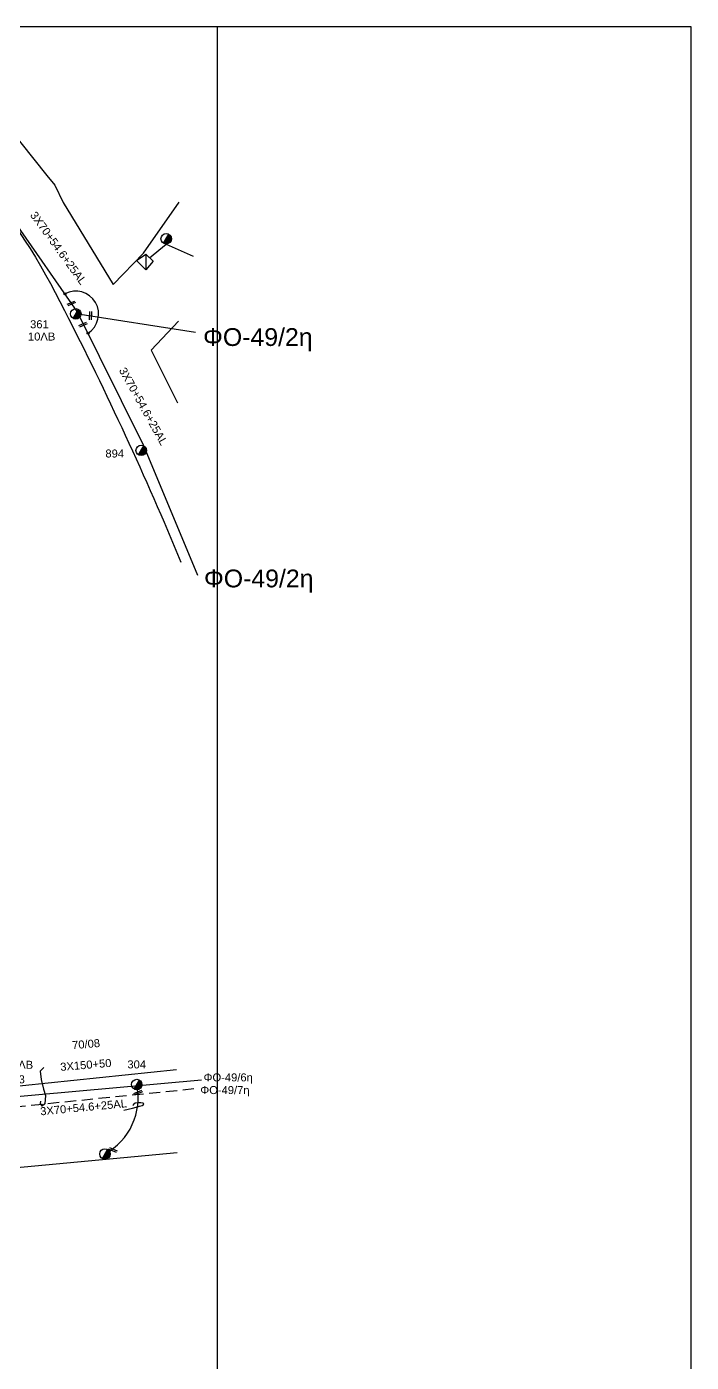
# Model space of a CAD drawing. Header units: millimetres. Extents: x 7453 to 9570, y 777 to 1872.
# Drawn here: x 9420.7 to 9570.2, y 1562.2 to 1862.6 of the extents above; entities that cross this region are included whole.
import ezdxf

# ---------------------------------------------------------------- set-up
doc = ezdxf.new("R2010")
doc.units = ezdxf.units.MM
doc.linetypes.add('DASHED', pattern=[19.05, 12.7, -6.35])
for name, color, linetype in [('Άγνωστα', 7, 'Continuous'), ('Γέφυρες Εναέριου Δικτύου', 7, 'Continuous'), ('Επιγραφές - Σχήματα', 7, 'Continuous'), ('Καλώδια ΧΤ   3x150+50AL', 7, 'DASHED'), ('Μηχανική τομή', 7, 'Continuous'), ('Στύλος Ξύλινος', 7, 'Continuous'), ('Στύλος Ξύλινος @ 1', 7, 'Continuous'), ('Στύλος ΦΜ', 7, 'Continuous'), ('Στύλος ΦΜ @ 1', 7, 'Continuous'), ('Συνδέσεις', 7, 'Continuous'), ('Συνεστραμμένα ΧΤ   3x70+54.6+25 AL', 7, 'SYN_LINE'), ('Υπόβαθρο ΔΕΗ', 7, 'Continuous')]:
    doc.layers.add(name, color=color, linetype=linetype)
doc.styles.get("Standard").update_dxf_attribs({"font": 'ARIAL.TTF'})
doc.linetypes.add('SYN_LINE', pattern='A,0.5,-0.0001,["/\\/\\/\\/",Standard,S=0.1,R=0,X=0,Y=-0.05],-0.25', length=0.7501)

# ---------------------------------------------------------------- blocks, each defined once
blk = doc.blocks.new('ΥΠΑΡΧΩΝ ΤΣΙΜΕΝΤΕΝΙΟΣ ΣΤΥΛΟΣ')
at = {"layer": 'Στύλος ΦΜ'}
blk.add_hatch(color=7, dxfattribs=at).paths.add_polyline_path([(-1.29, -2.28, 0.574793), (2.62, 0, 0.268822), (1.3, 2.27)])
at = {"layer": 'Στύλος ΦΜ', "color": 7}
blk.add_line((-1.29, -2.28), (1.3, 2.27), dxfattribs=at)
blk.add_circle((0, 0), 2.62, dxfattribs=at)
at = {"layer": 'Στύλος ΦΜ', "flags": 4}
for tag, p in [('ΤΥΠΟΣ', (-4.91, 3.03)), ('ΑΡΙΘΜΟΣ', (-4.68, 8.05))]:
    blk.add_attdef(tag, p, '', height=4, dxfattribs=at)
blk = doc.blocks.new('ΥΠΑΡΧΩΝ ΞΥΛΙΝΟΣ ΣΤΥΛΟΣ')
at = {"layer": 'Στύλος Ξύλινος'}
h = blk.add_hatch(color=7, dxfattribs=at)
h.paths.add_polyline_path([(-2.62, 0, 0.270008), (-1.29, -2.28), (1.3, 2.27, 0.576266)])
h.paths.add_polyline_path([(-1.29, -2.28, 0.574793), (2.62, 0, 0.268822), (1.3, 2.27)])
at = {"layer": 'Στύλος Ξύλινος', "color": 7}
blk.add_line((-1.29, -2.28), (1.3, 2.27), dxfattribs=at)
blk.add_circle((0, 0), 2.62, dxfattribs=at)
at = {"layer": 'Στύλος Ξύλινος', "flags": 4}
for tag, p in [('ΑΡΙΘΜΟΣ', (-4.91, 8.6)), ('ΤΥΠΟΣ', (-4.85, 3.39))]:
    blk.add_attdef(tag, p, '', height=4, dxfattribs=at)
blk = doc.blocks.new('ΜΗΧΑΝΙΚΗ ΤΟΜΗ')
at = {"layer": 'Μηχανική τομή', "ltscale": 40}
for p, q in [((-1.89, 0.78), (1.89, 0.78)), ((1.89, 0), (-1.89, 0))]:
    blk.add_line(p, q, dxfattribs=at)
blk = doc.blocks.new('_ΣΥΝΔΕΣΗ')
at = {"layer": 'Συνδέσεις', "linetype": 'SYN_LINE', "ltscale": 40}
blk.add_hatch(color=256, dxfattribs=at).paths.add_polyline_path([(0.5, -0.01, 1), (-0.5, -0.01, 1)])
at = {"layer": 'Συνδέσεις'}
blk.add_circle((0, -0.01), 0.5, dxfattribs=at)

msp = doc.modelspace()

# ---------------------------------------------------------------- linework, layer by layer
at = {"layer": 'Άγνωστα', "color": 2}
msp.add_lwpolyline([(9448.31, 1810.66), (9452.05, 1813.74), (9458.12, 1810.97)], dxfattribs=at)
at = {"layer": 'Άγνωστα'}
msp.add_lwpolyline([(9447.47, 1811.45), (9449.14, 1809.86), (9447.44, 1807.95), (9445.33, 1810.01), (9447.47, 1811.45), (9447.44, 1807.95)], dxfattribs=at)
at = {"layer": 'Γέφυρες Εναέριου Δικτύου', "ltscale": 20}
msp.add_arc((9431.7, 1798.02), 5.14, 302.5084, 118.2556, dxfattribs=at)
at = {"layer": 'Επιγραφές - Σχήματα'}
msp.add_lwpolyline([(7491.72, 779.23), (9463.63, 779.23), (9463.63, 1862.62), (7491.72, 1862.62)], close=True, dxfattribs=at)
at = {"layer": 'Επιγραφές - Σχήματα', "ltscale": 10}
msp.add_lwpolyline([(9456.13, 779.23), (9570.21, 779.23), (9570.21, 1862.62), (9456.13, 1862.62)], dxfattribs=at)
at = {"layer": 'Επιγραφές - Σχήματα', "ltscale": 20}
msp.add_lwpolyline([(9424.51, 1628.54), (9423.67, 1627.7), (9423.88, 1625.82), (9424.44, 1623.66), (9424.92, 1622.2), (9424.71, 1620.32), (9424.16, 1619.83), (9423.74, 1620.39), (9423.81, 1620.94)], dxfattribs=at)
at = {"layer": 'Επιγραφές - Σχήματα', "ltscale": 0.1}
msp.add_spline([(9442.52, 1618.89), (9446.82, 1620.48), (9444.64, 1620.1), (9444.57, 1619.9)], degree=3, dxfattribs=at)
at = {"layer": 'Συνεστραμμένα ΧΤ   3x70+54.6+25 AL', "color": 27, "ltscale": 20}
for points in [[(9459.17, 1739.18), (9447.01, 1768.34), (9432.03, 1798.59), (9404.16, 1838.43), (9382.49, 1856.34)], [(9458.62, 1793.81), (9431.7, 1798.02)]]:
    msp.add_lwpolyline(points, dxfattribs=at)
at = {"layer": 'Συνεστραμμένα ΧΤ   3x70+54.6+25 AL', "color": 62, "linetype": 'DASHED', "ltscale": 0.2}
msp.add_lwpolyline([(9458.3, 1623.68), (9412.14, 1618.99, -0.55011), (9409.51, 1622.33), (9407.29, 1657.21), (9401.11, 1701.74), (9386.57, 1738.74, -0.684349), (9388.31, 1740.34, -0.444105)], format="xyb", dxfattribs=at)
at = {"layer": 'Συνεστραμμένα ΧΤ   3x70+54.6+25 AL', "color": 6, "ltscale": 20}
msp.add_lwpolyline([(9388.31, 1740.34), (9402.64, 1701.71), (9406.01, 1681.22), (9409.85, 1655.76), (9412.53, 1621.43), (9460.02, 1625.72)], dxfattribs=at)
msp.add_arc((9431.28, 1621.71), 14.46, 298.899, 11.8183, dxfattribs=at)
at = {"layer": 'Υπόβαθρο ΔΕΗ'}
msp.add_lwpolyline([(9454.36, 1627.95), (9413.9, 1623.77), (9413.4, 1637.2), (9412.39, 1664.51, 0.212049), (9336.42, 1806.76), (9371.58, 1853.61), (9382.56, 1853.69, -0.126419), (9429.16, 1798.75, -0.020702), (9455.37, 1742.16)], format="xyb", dxfattribs=at)
for points in [[(9402.5, 1854.14), (9410.82, 1847.16), (9425.21, 1829.13), (9426.96, 1826.98), (9428.89, 1823.07), (9440.11, 1804.65), (9446.96, 1811.67), (9455, 1823.17)], [(9454.84, 1796.35), (9448.67, 1789.87), (9454.6, 1777.98)], [(9453.53, 1541.48), (9379.77, 1533.55), (9266.31, 1521.94), (9259.88, 1591.14), (9454.52, 1609.39)]]:
    msp.add_lwpolyline(points, dxfattribs=at)

# ---------------------------------------------------------------- block references
at = {"layer": 'Μηχανική τομή'}
for p, xscale, yscale, zscale, rotation in [((9430.76, 1800.19), 0.4999999999993637, 0.4999999999993637, 0.4999999999993637, 22.95712343867134), ((9435.22, 1797.63), 0.4999999999995741, 0.4999999999995741, 0.4999999999995741, 88.40868133435949), ((9433.41, 1795.43), 0.4999999999994684, 0.4999999999994684, 0.4999999999994684, 22.95712343866625), ((9445.82, 1622.7), 0.4999999999993637, 0.4999999999993637, 0.4999999999993637, 22.95712343867134), ((9439.97, 1609.77), 0.4999999999993637, 0.4999999999993637, 0.4999999999993637, 336.5266142661453)]:
    msp.add_blockref('ΜΗΧΑΝΙΚΗ ΤΟΜΗ', p, dxfattribs=dict(at, xscale=xscale, yscale=yscale, zscale=zscale, rotation=rotation))
at = {"layer": 'Στύλος Ξύλινος @ 1', "ltscale": 40}
ref = msp.add_blockref('ΥΠΑΡΧΩΝ ΞΥΛΙΝΟΣ ΣΤΥΛΟΣ', (9412.53, 1621.43), dxfattribs=dict(at, xscale=0.4499999999998181, yscale=0.4499999999998181, zscale=0.4499999999998181))
ref.add_attrib('ΤΥΠΟΣ', '11ΛΒ', (9415.97, 1628.22), dxfattribs={"layer": 'Στύλος Ξύλινος', "height": 1.8, "flags": 4})
ref.add_attrib('ΑΡΙΘΜΟΣ', '273', (9416.04, 1624.95), dxfattribs={"layer": 'Στύλος Ξύλινος', "height": 1.8, "flags": 4})
at = {"layer": 'Στύλος ΦΜ @ 1', "ltscale": 40, "xscale": 0.4499999999998181, "yscale": 0.4499999999998181, "zscale": 0.4499999999998181}
for p in [(9452.05, 1814.92), (9438.26, 1609.05)]:
    msp.add_blockref('ΥΠΑΡΧΩΝ ΤΣΙΜΕΝΤΕΝΙΟΣ ΣΤΥΛΟΣ', p, dxfattribs=at)
at = {"layer": 'Στύλος ΦΜ @ 1', "ltscale": 40}
ref = msp.add_blockref('ΥΠΑΡΧΩΝ ΤΣΙΜΕΝΤΕΝΙΟΣ ΣΤΥΛΟΣ', (9431.7, 1798.02), dxfattribs=dict(at, xscale=0.4499999999998181, yscale=0.4499999999998181, zscale=0.4499999999998181))
ref.add_attrib('ΤΥΠΟΣ', '10ΛΒ', (9420.94, 1792.03), dxfattribs={"layer": 'Στύλος ΦΜ', "height": 1.8, "flags": 4})
ref.add_attrib('ΑΡΙΘΜΟΣ', '361', (9421.42, 1794.79), dxfattribs={"layer": 'Στύλος ΦΜ', "height": 1.8, "flags": 4})
ref = msp.add_blockref('ΥΠΑΡΧΩΝ ΤΣΙΜΕΝΤΕΝΙΟΣ ΣΤΥΛΟΣ', (9446.42, 1767.32), dxfattribs=dict(at, xscale=0.4499999999998181, yscale=0.4499999999998181, zscale=0.4499999999998181))
ref.add_attrib('ΑΡΙΘΜΟΣ', '894', (9438.37, 1765.72), dxfattribs={"layer": 'Στύλος ΦΜ', "height": 1.8, "flags": 4})
ref = msp.add_blockref('ΥΠΑΡΧΩΝ ΤΣΙΜΕΝΤΕΝΙΟΣ ΣΤΥΛΟΣ', (9445.42, 1624.67), dxfattribs=dict(at, xscale=0.4499999999998181, yscale=0.4499999999998181, zscale=0.4499999999998181))
ref.add_attrib('ΑΡΙΘΜΟΣ', '304', (9443.32, 1628.3), dxfattribs={"layer": 'Στύλος ΦΜ', "height": 1.8, "flags": 4})
at = {"layer": 'Συνδέσεις', "xscale": 0.4499999999998181, "yscale": 0.4499999999998181, "zscale": 0.4499999999998181}
for p in [(9429.27, 1802.55), (9434.46, 1793.69)]:
    msp.add_blockref('_ΣΥΝΔΕΣΗ', p, dxfattribs=at)

# ---------------------------------------------------------------- texts
at = {"layer": 'Επιγραφές - Σχήματα', "width": 36.4294, "attachment_point": 1}
for s, insert, char_height in [('ΦO-49/2η', (9460.35, 1794.81), 4), ('ΦO-49/2η', (9460.55, 1740.51), 4), ('ΦO-49/6η', (9460.46, 1627.18), 1.8), ('ΦO-49/7η', (9459.72, 1624.33), 1.8)]:
    msp.add_mtext(s, dxfattribs=dict(at, insert=insert, char_height=char_height))
at = {"layer": 'Επιγραφές - Σχήματα', "insert": (9430.81, 1634.42), "char_height": 1.8, "width": 23.5192, "attachment_point": 1, "rotation": 4.6383}
msp.add_mtext('70/08', dxfattribs=at)
at = {"layer": 'Καλώδια ΧΤ   3x150+50AL', "insert": (9428.14, 1629.53), "char_height": 1.8, "width": 23.5192, "attachment_point": 1, "rotation": 4.6383}
msp.add_mtext('3X150+50', dxfattribs=at)
at = {"layer": 'Συνεστραμμένα ΧΤ   3x70+54.6+25 AL', "char_height": 1.8, "width": 16.2172, "attachment_point": 1}
for insert, rotation in [((9422.78, 1821.28), 305.9569), ((9442.92, 1786.22), 299.1999), ((9423.62, 1619.53), 5.3953)]:
    msp.add_mtext('3X70+54.6+25AL', dxfattribs=dict(at, insert=insert, rotation=rotation))

doc.saveas('drawing.dxf')
